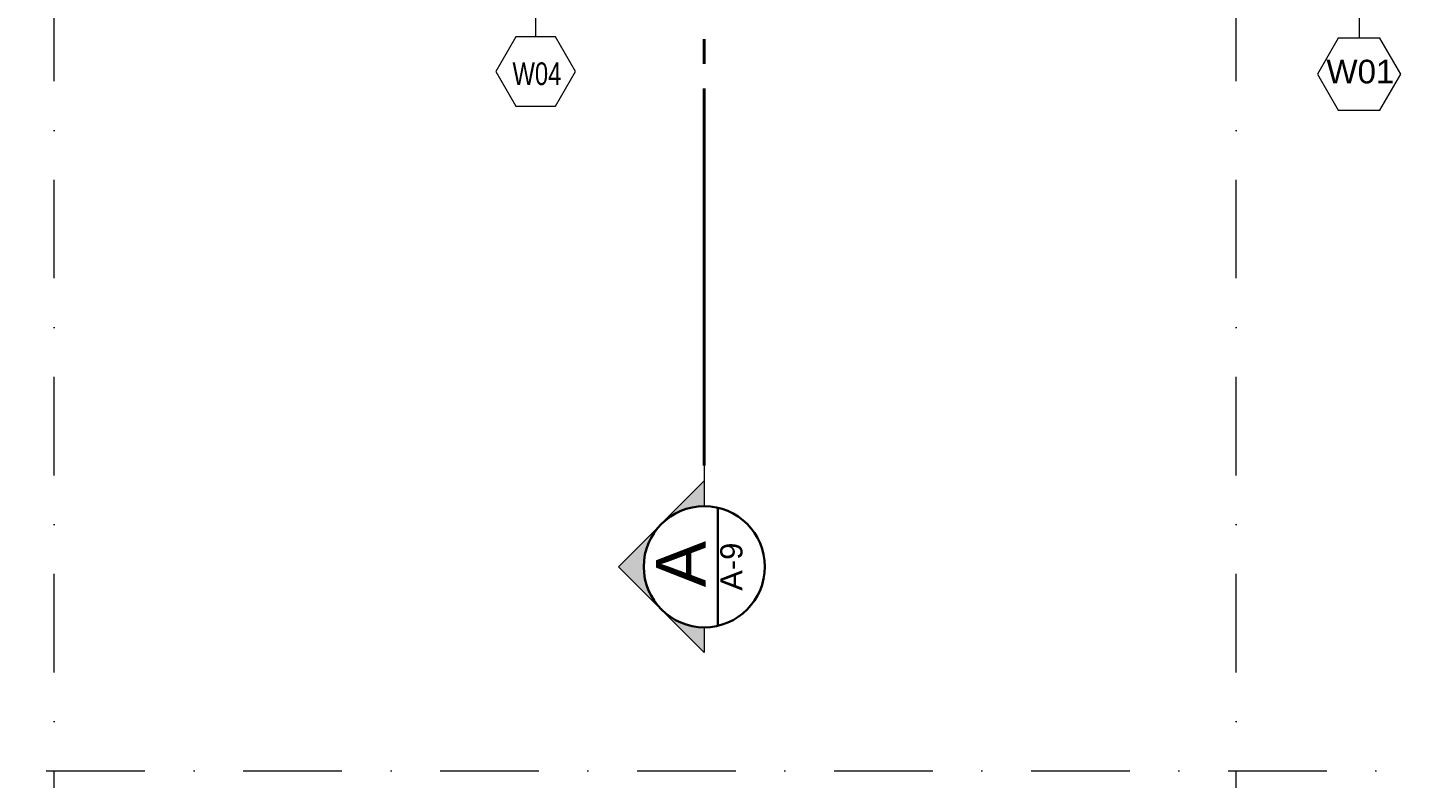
# Model space of a CAD drawing. Header units: inches. Extents: x -580639 to 179052, y 0 to 152898.
# Drawn here: x -296415 to -289390, y 126892 to 130703 of the extents above; entities that cross this region are included whole.
import ezdxf
from ezdxf.enums import TextEntityAlignment as Align

# ---------------------------------------------------------------- set-up
doc = ezdxf.new("R2010")
doc.units = ezdxf.units.IN
doc.header["$LTSCALE"] = 500
doc.header["$MEASUREMENT"] = 0
doc.linetypes.add('CENTER', pattern=[2, 1.25, -0.25, 0.25, -0.25])
doc.linetypes.add('DASHDOTX2', pattern=[2, 1, -0.5, 0, -0.5])
for name, color, linetype, lineweight in [('1ATEXT', 3, 'Continuous', 20), ('col', 4, 'Continuous', 40), ('DIM', 8, 'Continuous', 18), ('ground floor', 8, 'Continuous', 20), ('H-text atribute', 130, 'Continuous', 20), ('Room reference', 50, 'Continuous', 13)]:
    doc.layers.add(name, color=color, linetype=linetype, lineweight=lineweight)
doc.layers.add('SYSECTION', color=1, linetype='Continuous')
doc.styles.add('CURENT', font='sanss___.ttf')
doc.styles.get("Standard").update_dxf_attribs({"font": 'arial.ttf'})

# ---------------------------------------------------------------- blocks, each defined once
blk = doc.blocks.new('WIND')
at = {"layer": 'Room reference', "ltscale": 1000}
blk.add_lwpolyline([(0.4025, -0.0018), (0.2969, 0.1812), (0.0857, 0.1812), (-0.0199, -0.0018), (0.0857, -0.1847), (0.2969, -0.1847)], close=True, dxfattribs=at)
blk.add_attdef('001', text='', height=0.12, dxfattribs=at).set_placement((0.1979, 0.0114), align=Align.MIDDLE_CENTER)
blk = doc.blocks.new('SYSECTON011')
at = {"layer": '1ATEXT'}
h = blk.add_hatch(color=256, dxfattribs=at)
edge = h.paths.add_edge_path()
edge.add_ellipse((128.37, 0), major_axis=(0, -21.89), ratio=1, start_angle=90.0017, end_angle=270.0017)
edge.add_line((106.48, 0), (97.33, 0))
edge.add_line((97.33, 0), (128.37, 31.04))
edge.add_line((128.37, 31.04), (159.4, 0))
edge.add_line((159.4, 0), (150.26, 0))
for p, q in [((97.33, 0), (128.37, 31.04)), ((159.4, 0), (128.37, 31.04)), ((91.73, 0), (106.48, 0)), ((150.26, 0), (159.4, 0))]:
    blk.add_line(p, q, dxfattribs=at)
at = {"layer": '1ATEXT', "linetype": 'CENTER', "lineweight": 40}
blk.add_line((0, 0), (91.73, 0), dxfattribs=at)
at = {"layer": '1ATEXT', "color": 4, "lineweight": 30}
blk.add_line((107.03, -4.92), (149.7, -4.92), dxfattribs=at)
blk.add_ellipse((128.37, 0), major_axis=(0, -21.89), ratio=1, start_param=-1.570767, end_param=4.712418, dxfattribs=at)
at = {"layer": '1ATEXT', "color": 4, "style": 'CURENT'}
for tag, height, p in [('A', 18, (127.41, 8.43)), ('AR000', 8, (128.34, -9.81))]:
    blk.add_attdef(tag, text='', height=height, dxfattribs=at).set_placement(p, align=Align.MIDDLE)
blk = doc.blocks.new('SECTION A-A')
at = {"layer": 'col', "linetype": 'CENTER'}
blk.add_line((0, -17729.2), (0, -2238.8), dxfattribs=at)
at = {"layer": 'SYSECTION'}
ref = blk.add_blockref('SYSECTON011', (0, -17729.2), dxfattribs=dict(at, xscale=-14.04466159001456, yscale=14.04466159001456, zscale=14.04466159001456, rotation=90))
ref.add_attrib('A', 'A', dxfattribs={"color": 4, "height": 252.8, "rotation": 90, "style": 'CURENT'}).set_placement((-118.4, -19518.6), align=Align.MIDDLE)
ref.add_attrib('AR000', 'A-9', dxfattribs={"color": 4, "height": 112.36, "rotation": 90, "style": 'CURENT'}).set_placement((137.7, -19531.7), align=Align.MIDDLE)

msp = doc.modelspace()

# ---------------------------------------------------------------- linework, layer by layer
at = {"layer": 'ground floor', "linetype": 'DASHDOTX2'}
for p, q in [((-296279.883, 123429.733), (-296279.883, 130779.733)), ((-290279.883, 123429.733), (-290279.883, 130779.733)), ((-300320.623, 126929.733), (-269370.623, 126929.733))]:
    msp.add_line(p, q, dxfattribs=at)
at = {"layer": 'Room reference'}
for p, q in [((-293835.883, 130999.733), (-293835.883, 130655.622)), ((-289654.963, 130999.733), (-289654.963, 130649.733))]:
    msp.add_line(p, q, dxfattribs=at)

# ---------------------------------------------------------------- block references
at = {"layer": 'DIM'}
msp.add_blockref('SECTION A-A', (-292979.733, 147498.22), dxfattribs=at)
at = {"layer": 'Room reference'}
ref = msp.add_blockref('WIND', (-293652.21, 130478.352, 0), dxfattribs=dict(at, xscale=959.999999999861, yscale=959.999999999861, zscale=959.999999999861, rotation=179.9999932498402))
ref.add_attrib('001', 'W04', dxfattribs={"layer": 'H-text atribute', "ltscale": 1000, "height": 115.2, "rotation": 359.9999932, "width": 0.75}).set_placement((-293829.364, 130468.939, 0), align=Align.MIDDLE_CENTER)
ref = msp.add_blockref('WIND', (-289846.289, 130468.58), dxfattribs=dict(at, xscale=1000, yscale=1000, zscale=1000))
ref.add_attrib('001', 'W01', dxfattribs={"layer": 'H-text atribute', "ltscale": 1000, "height": 120}).set_placement((-289648.371, 130479.94), align=Align.MIDDLE_CENTER)

doc.saveas('drawing.dxf')
